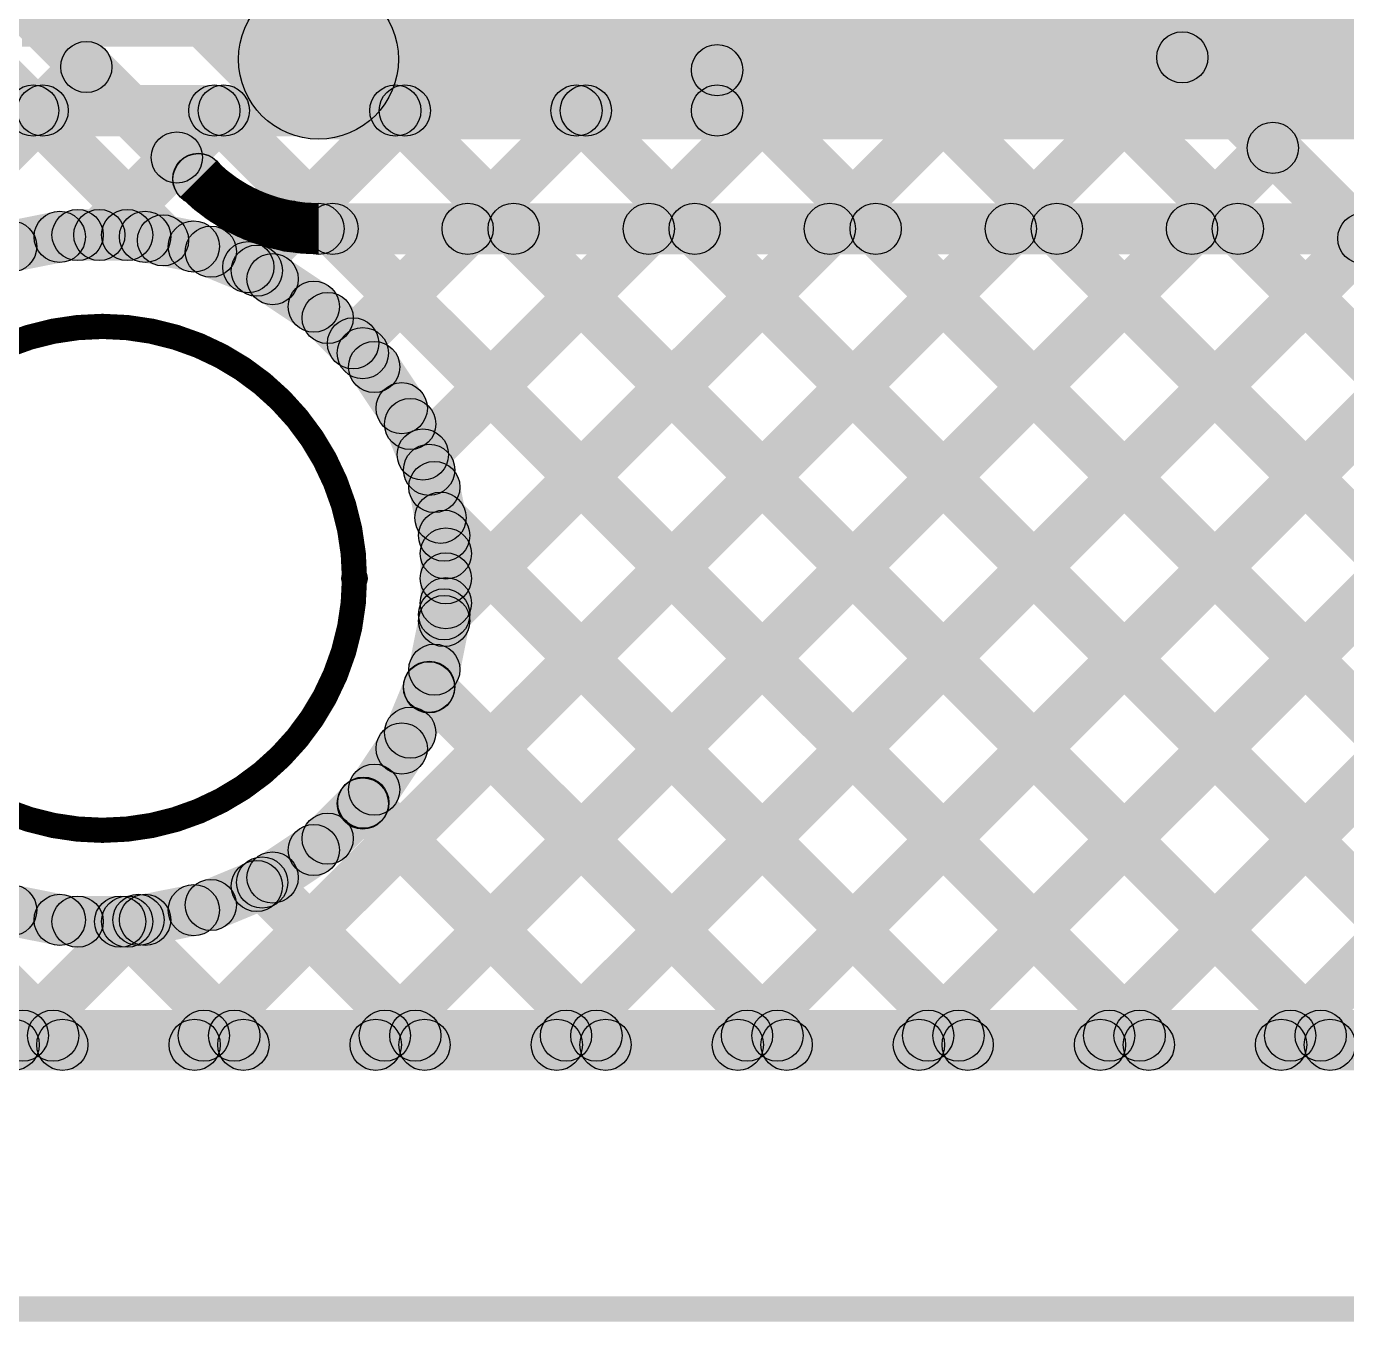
# Model space of a CAD drawing. Header units: millimetres. Extents: x 0 to 5.55, y 0 to 1.02.
# Drawn here: x 0.4607 to 0.6669, y -0.0033 to 0.1991 of the extents above; entities that cross this region are included whole.
import ezdxf

# ---------------------------------------------------------------- set-up
doc = ezdxf.new("R2010")
doc.units = ezdxf.units.MM
doc.header["$MEASUREMENT"] = 0
for name, color, linetype in [('BottomLayer', 5, 'Continuous'), ('BottomSolder', 6, 'Continuous'), ('Mechanical2', 216, 'Continuous'), ('MultiLayer', 9, 'Continuous'), ('TopLayer', 1, 'Continuous')]:
    doc.layers.add(name, color=color, linetype=linetype)

# ---------------------------------------------------------------- blocks, each defined once
blk = doc.blocks.new('B8B_ZR_SM4_TF_LF__SN__B_43')
at = {"layer": 'BottomSolder'}
blk.add_hatch(color=6, dxfattribs=at).paths.add_polyline_path([(-0.32093, 0.00498), (-0.25387, 0.00498), (-0.25387, -0.09357), (-0.32093, -0.09357)])

msp = doc.modelspace()

# ---------------------------------------------------------------- hatches: boundary and pattern name
at = {"layer": 'BottomLayer'}
for points in [[(0.21997, 0.28067), (0.22562, 0.28633), (0.46769, 0.04426), (0.46204, 0.0386)], [(0.57257, 0.18597), (0.56457, 0.18597), (0.56457, 0.27302), (0.57257, 0.27302)], [(0.56574, 0.24603), (0.5714, 0.25169), (0.77882, 0.04426), (0.77316, 0.0386)], [(0.52544, 0.12939), (0.51978, 0.13505), (0.62067, 0.23593), (0.62633, 0.23028)], [(0.64116, 0.21416), (0.65884, 0.23184), (0.74184, 0.14884), (0.72416, 0.13116)], [(0.56574, 0.21774), (0.5714, 0.2234), (0.75054, 0.04426), (0.74488, 0.0386)], [(0.52876, 0.10442), (0.5231, 0.11008), (0.62474, 0.21172), (0.6304, 0.20606)], [(0.62847, 0.2014), (0.63412, 0.20706), (0.71706, 0.12412), (0.7114, 0.11847)], [(0.49122, 0.0386), (0.48557, 0.04426), (0.63842, 0.19711), (0.64407, 0.19145)], [(0.56574, 0.18946), (0.5714, 0.19512), (0.72225, 0.04426), (0.71659, 0.0386)], [(0.45002, 0.18197), (0.45002, 0.18997), (0.56857, 0.18997), (0.56857, 0.18197)], [(0.32152, 0.0386), (0.31586, 0.04426), (0.4604, 0.1888), (0.46606, 0.18314)], [(0.45892, 0.18314), (0.46458, 0.1888), (0.48485, 0.16852), (0.47919, 0.16287)], [(0.4749, 0.1637), (0.46924, 0.16936), (0.48868, 0.1888), (0.49434, 0.18314)], [(0.48721, 0.18314), (0.49286, 0.1888), (0.6374, 0.04426), (0.63174, 0.0386)], [(0.49817, 0.15868), (0.49251, 0.16434), (0.51697, 0.1888), (0.52262, 0.18314)], [(0.51454, 0.14677), (0.50888, 0.15242), (0.54525, 0.1888), (0.55091, 0.18314)], [(0.51549, 0.18314), (0.52115, 0.1888), (0.66568, 0.04426), (0.66003, 0.0386)], [(0.54377, 0.18314), (0.54943, 0.1888), (0.69397, 0.04426), (0.68831, 0.0386)], [(0.51951, 0.0386), (0.51385, 0.04426), (0.65256, 0.18297), (0.65821, 0.17731)], [(0.45907, 0.16082), (0.45751, 0.16866), (0.46511, 0.17018), (0.46667, 0.16233)], [(0.46868, 0.16253), (0.46868, 0.17053), (0.47643, 0.17053), (0.47643, 0.16253)], [(0.47844, 0.16233), (0.48, 0.17018), (0.48761, 0.16866), (0.48604, 0.16082)], [(0.48797, 0.16023), (0.49103, 0.16762), (0.4982, 0.16466), (0.49514, 0.15726)], [(0.54779, 0.0386), (0.54214, 0.04426), (0.6667, 0.16882), (0.67236, 0.16317)], [(0.49691, 0.15632), (0.50136, 0.16297), (0.50781, 0.15866), (0.50336, 0.15201)], [(0.50492, 0.15073), (0.51058, 0.15639), (0.51606, 0.1509), (0.5104, 0.14525)], [(0.57608, 0.0386), (0.57042, 0.04426), (0.68084, 0.15468), (0.6865, 0.14902)], [(0.51168, 0.14369), (0.51833, 0.14813), (0.52264, 0.14168), (0.51599, 0.13724)], [(0.60436, 0.0386), (0.59871, 0.04426), (0.69498, 0.14054), (0.70064, 0.13488)], [(0.51694, 0.13546), (0.52433, 0.13853), (0.5273, 0.13136), (0.51991, 0.1283)], [(0.52049, 0.12637), (0.52834, 0.12793), (0.52985, 0.12033), (0.522, 0.11877)], [(0.63265, 0.0386), (0.62699, 0.04426), (0.70913, 0.1264), (0.71478, 0.12074)], [(0.52254, 0.11952), (0.5282, 0.12518), (0.60911, 0.04426), (0.60346, 0.0386)], [(0.5302, 0.11288), (0.5222, 0.11288), (0.5222, 0.11676), (0.5302, 0.11676)], [(0.66093, 0.0386), (0.65527, 0.04426), (0.72748, 0.11647), (0.73314, 0.11081)], [(0.5302, 0.10901), (0.5222, 0.10901), (0.5222, 0.11288), (0.5302, 0.11288)], [(0.52834, 0.09783), (0.52049, 0.09939), (0.522, 0.107), (0.52985, 0.10544)], [(0.52433, 0.08724), (0.51694, 0.0903), (0.51991, 0.09747), (0.5273, 0.09441)], [(0.52074, 0.09303), (0.5264, 0.09869), (0.58083, 0.04426), (0.57517, 0.0386)], [(0.51833, 0.07763), (0.51168, 0.08208), (0.51599, 0.08853), (0.52264, 0.08408)], [(0.51058, 0.06938), (0.50492, 0.07504), (0.5104, 0.08052), (0.51606, 0.07486)], [(0.51049, 0.075), (0.51615, 0.08066), (0.55255, 0.04426), (0.54689, 0.0386)], [(0.50136, 0.0628), (0.49691, 0.06945), (0.50336, 0.07376), (0.50781, 0.06711)], [(0.49103, 0.05814), (0.48797, 0.06553), (0.49514, 0.0685), (0.4982, 0.06111)], [(0.49467, 0.06253), (0.50033, 0.06819), (0.52426, 0.04426), (0.5186, 0.0386)], [(0.45751, 0.0571), (0.45907, 0.06495), (0.46667, 0.06344), (0.46511, 0.05559)], [(0.48, 0.05559), (0.47844, 0.06344), (0.48604, 0.06495), (0.48761, 0.0571)], [(0.46294, 0.0386), (0.45728, 0.04426), (0.47536, 0.06234), (0.48102, 0.05668)], [(0.46868, 0.05524), (0.46868, 0.06324), (0.47643, 0.06324), (0.47643, 0.05524)], [(0.47251, 0.05641), (0.47817, 0.06207), (0.49598, 0.04426), (0.49032, 0.0386)], [(0.054, 0.03743), (0.054, 0.04543), (1.40751, 0.04543), (1.40751, 0.03743)]]:
    msp.add_hatch(color=5, dxfattribs=at).paths.add_polyline_path(points)
h = msp.add_hatch(color=5, dxfattribs=at)
edge = h.paths.add_edge_path()
edge.add_arc((0.64124, 0.19428), 0.004, 0, 360)
h = msp.add_hatch(color=5, dxfattribs=at)
edge = h.paths.add_edge_path()
edge.add_arc((0.56857, 0.19229), 0.004, 0, 360)
h = msp.add_hatch(color=5, dxfattribs=at)
edge = h.paths.add_edge_path()
edge.add_arc((0.46175, 0.18597), 0.004, 0, 360)
h = msp.add_hatch(color=5, dxfattribs=at)
edge = h.paths.add_edge_path()
edge.add_arc((0.46323, 0.18597), 0.004, 0, 360)
h = msp.add_hatch(color=5, dxfattribs=at)
edge = h.paths.add_edge_path()
edge.add_arc((0.49003, 0.18597), 0.004, 0, 360)
h = msp.add_hatch(color=5, dxfattribs=at)
edge = h.paths.add_edge_path()
edge.add_arc((0.49151, 0.18597), 0.004, 0, 360)
h = msp.add_hatch(color=5, dxfattribs=at)
edge = h.paths.add_edge_path()
edge.add_arc((0.51832, 0.18597), 0.004, 0, 360)
h = msp.add_hatch(color=5, dxfattribs=at)
edge = h.paths.add_edge_path()
edge.add_arc((0.5198, 0.18597), 0.004, 0, 360)
h = msp.add_hatch(color=5, dxfattribs=at)
edge = h.paths.add_edge_path()
edge.add_arc((0.5466, 0.18597), 0.004, 0, 360)
h = msp.add_hatch(color=5, dxfattribs=at)
edge = h.paths.add_edge_path()
edge.add_arc((0.54808, 0.18597), 0.004, 0, 360)
h = msp.add_hatch(color=5, dxfattribs=at)
edge = h.paths.add_edge_path()
edge.add_arc((0.56857, 0.18597), 0.004, 0, 360)
h = msp.add_hatch(color=5, dxfattribs=at)
edge = h.paths.add_edge_path()
edge.add_arc((0.56857, 0.18597), 0.004, 0, 360)
h = msp.add_hatch(color=5, dxfattribs=at)
edge = h.paths.add_edge_path()
edge.add_arc((0.65539, 0.18014), 0.004, 0, 360)
h = msp.add_hatch(color=5, dxfattribs=at)
edge = h.paths.add_edge_path()
edge.add_arc((0.46589, 0.16625), 0.004, 0, 360)
h = msp.add_hatch(color=5, dxfattribs=at)
edge = h.paths.add_edge_path()
edge.add_arc((0.46868, 0.16653), 0.004, 0, 360)
h = msp.add_hatch(color=5, dxfattribs=at)
edge = h.paths.add_edge_path()
edge.add_arc((0.47207, 0.16653), 0.004, 0, 360)
h = msp.add_hatch(color=5, dxfattribs=at)
edge = h.paths.add_edge_path()
edge.add_arc((0.47643, 0.16653), 0.004, 0, 360)
h = msp.add_hatch(color=5, dxfattribs=at)
edge = h.paths.add_edge_path()
edge.add_arc((0.47922, 0.16625), 0.004, 0, 360)
h = msp.add_hatch(color=5, dxfattribs=at)
edge = h.paths.add_edge_path()
edge.add_arc((0.48202, 0.1657), 0.004, 0, 360)
h = msp.add_hatch(color=5, dxfattribs=at)
edge = h.paths.add_edge_path()
edge.add_arc((0.66953, 0.166), 0.004, 0, 360)
h = msp.add_hatch(color=5, dxfattribs=at)
edge = h.paths.add_edge_path()
edge.add_arc((0.45829, 0.16474), 0.004, 0, 360)
h = msp.add_hatch(color=5, dxfattribs=at)
edge = h.paths.add_edge_path()
edge.add_arc((0.48683, 0.16474), 0.004, 0, 360)
h = msp.add_hatch(color=5, dxfattribs=at)
edge = h.paths.add_edge_path()
edge.add_arc((0.4895, 0.16393), 0.004, 0, 360)
h = msp.add_hatch(color=5, dxfattribs=at)
edge = h.paths.add_edge_path()
edge.add_arc((0.49534, 0.16151), 0.004, 0, 360)
h = msp.add_hatch(color=5, dxfattribs=at)
edge = h.paths.add_edge_path()
edge.add_arc((0.49667, 0.16096), 0.004, 0, 360)
h = msp.add_hatch(color=5, dxfattribs=at)
edge = h.paths.add_edge_path()
edge.add_arc((0.49914, 0.15964), 0.004, 0, 360)
h = msp.add_hatch(color=5, dxfattribs=at)
edge = h.paths.add_edge_path()
edge.add_arc((0.50558, 0.15533), 0.004, 0, 360)
h = msp.add_hatch(color=5, dxfattribs=at)
edge = h.paths.add_edge_path()
edge.add_arc((0.50775, 0.15356), 0.004, 0, 360)
h = msp.add_hatch(color=5, dxfattribs=at)
edge = h.paths.add_edge_path()
edge.add_arc((0.51171, 0.1496), 0.004, 0, 360)
h = msp.add_hatch(color=5, dxfattribs=at)
edge = h.paths.add_edge_path()
edge.add_arc((0.51323, 0.14807), 0.004, 0, 360)
h = msp.add_hatch(color=5, dxfattribs=at)
edge = h.paths.add_edge_path()
edge.add_arc((0.51501, 0.14591), 0.004, 0, 360)
h = msp.add_hatch(color=5, dxfattribs=at)
edge = h.paths.add_edge_path()
edge.add_arc((0.51931, 0.13946), 0.004, 0, 360)
h = msp.add_hatch(color=5, dxfattribs=at)
edge = h.paths.add_edge_path()
edge.add_arc((0.52063, 0.13699), 0.004, 0, 360)
h = msp.add_hatch(color=5, dxfattribs=at)
edge = h.paths.add_edge_path()
edge.add_arc((0.52261, 0.13222), 0.004, 0, 360)
h = msp.add_hatch(color=5, dxfattribs=at)
edge = h.paths.add_edge_path()
edge.add_arc((0.5236, 0.12983), 0.004, 0, 360)
h = msp.add_hatch(color=5, dxfattribs=at)
edge = h.paths.add_edge_path()
edge.add_arc((0.52441, 0.12715), 0.004, 0, 360)
h = msp.add_hatch(color=5, dxfattribs=at)
edge = h.paths.add_edge_path()
edge.add_arc((0.52537, 0.12235), 0.004, 0, 360)
h = msp.add_hatch(color=5, dxfattribs=at)
edge = h.paths.add_edge_path()
edge.add_arc((0.52593, 0.11955), 0.004, 0, 360)
h = msp.add_hatch(color=5, dxfattribs=at)
edge = h.paths.add_edge_path()
edge.add_arc((0.5262, 0.11676), 0.004, 0, 360)
h = msp.add_hatch(color=5, dxfattribs=at)
edge = h.paths.add_edge_path()
edge.add_arc((0.5262, 0.11288), 0.004, 0, 360)
h = msp.add_hatch(color=5, dxfattribs=at)
edge = h.paths.add_edge_path()
edge.add_arc((0.5262, 0.11288), 0.004, 0, 360)
h = msp.add_hatch(color=5, dxfattribs=at)
edge = h.paths.add_edge_path()
edge.add_arc((0.5262, 0.10901), 0.004, 0, 360)
h = msp.add_hatch(color=5, dxfattribs=at)
edge = h.paths.add_edge_path()
edge.add_arc((0.52593, 0.10725), 0.004, 0, 360)
h = msp.add_hatch(color=5, dxfattribs=at)
edge = h.paths.add_edge_path()
edge.add_arc((0.52593, 0.10622), 0.004, 0, 360)
h = msp.add_hatch(color=5, dxfattribs=at)
edge = h.paths.add_edge_path()
edge.add_arc((0.52441, 0.09861), 0.004, 0, 360)
h = msp.add_hatch(color=5, dxfattribs=at)
edge = h.paths.add_edge_path()
edge.add_arc((0.52357, 0.09586), 0.004, 0, 360)
h = msp.add_hatch(color=5, dxfattribs=at)
edge = h.paths.add_edge_path()
edge.add_arc((0.5236, 0.09594), 0.004, 0, 360)
h = msp.add_hatch(color=5, dxfattribs=at)
edge = h.paths.add_edge_path()
edge.add_arc((0.52063, 0.08877), 0.004, 0, 360)
h = msp.add_hatch(color=5, dxfattribs=at)
edge = h.paths.add_edge_path()
edge.add_arc((0.51931, 0.0863), 0.004, 0, 360)
h = msp.add_hatch(color=5, dxfattribs=at)
edge = h.paths.add_edge_path()
edge.add_arc((0.51501, 0.07986), 0.004, 0, 360)
h = msp.add_hatch(color=5, dxfattribs=at)
edge = h.paths.add_edge_path()
edge.add_arc((0.51323, 0.07769), 0.004, 0, 360)
h = msp.add_hatch(color=5, dxfattribs=at)
edge = h.paths.add_edge_path()
edge.add_arc((0.51332, 0.07783), 0.004, 0, 360)
h = msp.add_hatch(color=5, dxfattribs=at)
edge = h.paths.add_edge_path()
edge.add_arc((0.50558, 0.07043), 0.004, 0, 360)
h = msp.add_hatch(color=5, dxfattribs=at)
edge = h.paths.add_edge_path()
edge.add_arc((0.50775, 0.07221), 0.004, 0, 360)
h = msp.add_hatch(color=5, dxfattribs=at)
edge = h.paths.add_edge_path()
edge.add_arc((0.49914, 0.06613), 0.004, 0, 360)
h = msp.add_hatch(color=5, dxfattribs=at)
edge = h.paths.add_edge_path()
edge.add_arc((0.49667, 0.06481), 0.004, 0, 360)
h = msp.add_hatch(color=5, dxfattribs=at)
edge = h.paths.add_edge_path()
edge.add_arc((0.4975, 0.06536), 0.004, 0, 360)
h = msp.add_hatch(color=5, dxfattribs=at)
edge = h.paths.add_edge_path()
edge.add_arc((0.45829, 0.06103), 0.004, 0, 360)
h = msp.add_hatch(color=5, dxfattribs=at)
edge = h.paths.add_edge_path()
edge.add_arc((0.48683, 0.06103), 0.004, 0, 360)
h = msp.add_hatch(color=5, dxfattribs=at)
edge = h.paths.add_edge_path()
edge.add_arc((0.4895, 0.06184), 0.004, 0, 360)
h = msp.add_hatch(color=5, dxfattribs=at)
edge = h.paths.add_edge_path()
edge.add_arc((0.46589, 0.05951), 0.004, 0, 360)
h = msp.add_hatch(color=5, dxfattribs=at)
edge = h.paths.add_edge_path()
edge.add_arc((0.46868, 0.05924), 0.004, 0, 360)
h = msp.add_hatch(color=5, dxfattribs=at)
edge = h.paths.add_edge_path()
edge.add_arc((0.47534, 0.05924), 0.004, 0, 360)
h = msp.add_hatch(color=5, dxfattribs=at)
edge = h.paths.add_edge_path()
edge.add_arc((0.47643, 0.05924), 0.004, 0, 360)
h = msp.add_hatch(color=5, dxfattribs=at)
edge = h.paths.add_edge_path()
edge.add_arc((0.47819, 0.05951), 0.004, 0, 360)
h = msp.add_hatch(color=5, dxfattribs=at)
edge = h.paths.add_edge_path()
edge.add_arc((0.47922, 0.05951), 0.004, 0, 360)
h = msp.add_hatch(color=5, dxfattribs=at)
edge = h.paths.add_edge_path()
edge.add_arc((0.46011, 0.04143), 0.004, 0, 360)
h = msp.add_hatch(color=5, dxfattribs=at)
edge = h.paths.add_edge_path()
edge.add_arc((0.46486, 0.04143), 0.004, 0, 360)
h = msp.add_hatch(color=5, dxfattribs=at)
edge = h.paths.add_edge_path()
edge.add_arc((0.4884, 0.04143), 0.004, 0, 360)
h = msp.add_hatch(color=5, dxfattribs=at)
edge = h.paths.add_edge_path()
edge.add_arc((0.49315, 0.04143), 0.004, 0, 360)
h = msp.add_hatch(color=5, dxfattribs=at)
edge = h.paths.add_edge_path()
edge.add_arc((0.51668, 0.04143), 0.004, 0, 360)
h = msp.add_hatch(color=5, dxfattribs=at)
edge = h.paths.add_edge_path()
edge.add_arc((0.52143, 0.04143), 0.004, 0, 360)
h = msp.add_hatch(color=5, dxfattribs=at)
edge = h.paths.add_edge_path()
edge.add_arc((0.54497, 0.04143), 0.004, 0, 360)
h = msp.add_hatch(color=5, dxfattribs=at)
edge = h.paths.add_edge_path()
edge.add_arc((0.54972, 0.04143), 0.004, 0, 360)
h = msp.add_hatch(color=5, dxfattribs=at)
edge = h.paths.add_edge_path()
edge.add_arc((0.57325, 0.04143), 0.004, 0, 360)
h = msp.add_hatch(color=5, dxfattribs=at)
edge = h.paths.add_edge_path()
edge.add_arc((0.578, 0.04143), 0.004, 0, 360)
h = msp.add_hatch(color=5, dxfattribs=at)
edge = h.paths.add_edge_path()
edge.add_arc((0.60153, 0.04143), 0.004, 0, 360)
h = msp.add_hatch(color=5, dxfattribs=at)
edge = h.paths.add_edge_path()
edge.add_arc((0.60629, 0.04143), 0.004, 0, 360)
h = msp.add_hatch(color=5, dxfattribs=at)
edge = h.paths.add_edge_path()
edge.add_arc((0.62982, 0.04143), 0.004, 0, 360)
h = msp.add_hatch(color=5, dxfattribs=at)
edge = h.paths.add_edge_path()
edge.add_arc((0.63457, 0.04143), 0.004, 0, 360)
h = msp.add_hatch(color=5, dxfattribs=at)
edge = h.paths.add_edge_path()
edge.add_arc((0.6581, 0.04143), 0.004, 0, 360)
h = msp.add_hatch(color=5, dxfattribs=at)
edge = h.paths.add_edge_path()
edge.add_arc((0.66285, 0.04143), 0.004, 0, 360)
at = {"layer": 'Mechanical2'}
h = msp.add_hatch(color=216, dxfattribs=at)
edge = h.paths.add_edge_path()
edge.add_arc((0.51193, 0.11288), 0.00197, 0, 360)
msp.add_hatch(color=216, dxfattribs=at).paths.add_polyline_path([(0.00012, -0.00326), (0.00012, 0.00068), (1.45681, 0.00068), (1.45681, -0.00326)])
at = {"layer": 'TopLayer'}
for points in [[(0.26316, 0.41948), (0.28084, 0.43715), (0.51515, 0.20284), (0.49748, 0.18516)], [(0.25043, 0.40675), (0.25609, 0.41241), (0.49037, 0.17812), (0.48471, 0.17247)], [(0.24667, 0.39539), (0.25233, 0.40105), (0.48485, 0.16852), (0.47919, 0.16287)], [(0.21997, 0.28067), (0.22562, 0.28633), (0.46913, 0.04283), (0.46347, 0.03717)], [(0.6595, 0.03717), (0.65384, 0.04283), (0.87034, 0.25933), (0.876, 0.25367)], [(0.50631, 0.1815), (0.50631, 0.2065), (0.757, 0.2065), (0.757, 0.1815)], [(0.32009, 0.03717), (0.31443, 0.04283), (0.46722, 0.19562), (0.47288, 0.18996)], [(0.4749, 0.1637), (0.46924, 0.16936), (0.48136, 0.18148), (0.48702, 0.17582)], [(0.50631, 0.1635), (0.50631, 0.1715), (0.757, 0.1715), (0.757, 0.1635)], [(0.45907, 0.16082), (0.45751, 0.16866), (0.46511, 0.17018), (0.46667, 0.16233)], [(0.46868, 0.16253), (0.46868, 0.17053), (0.47643, 0.17053), (0.47643, 0.16253)], [(0.47844, 0.16233), (0.48, 0.17018), (0.48761, 0.16866), (0.48604, 0.16082)], [(0.48979, 0.03717), (0.48414, 0.04283), (0.61164, 0.17033), (0.61729, 0.16467)], [(0.49817, 0.15868), (0.49251, 0.16434), (0.4989, 0.17073), (0.50456, 0.16507)], [(0.50567, 0.16467), (0.51133, 0.17033), (0.63883, 0.04283), (0.63317, 0.03717)], [(0.51454, 0.14677), (0.50888, 0.15242), (0.52678, 0.17033), (0.53244, 0.16467)], [(0.51808, 0.03717), (0.51242, 0.04283), (0.63992, 0.17033), (0.64558, 0.16467)], [(0.52544, 0.12939), (0.51978, 0.13505), (0.55507, 0.17033), (0.56072, 0.16467)], [(0.52876, 0.10442), (0.5231, 0.11008), (0.58335, 0.17033), (0.58901, 0.16467)], [(0.53396, 0.16467), (0.53961, 0.17033), (0.66712, 0.04283), (0.66146, 0.03717)], [(0.54636, 0.03717), (0.5407, 0.04283), (0.6682, 0.17033), (0.67386, 0.16467)], [(0.56224, 0.16467), (0.5679, 0.17033), (0.6954, 0.04283), (0.68974, 0.03717)], [(0.57465, 0.03717), (0.56899, 0.04283), (0.69649, 0.17033), (0.70215, 0.16467)], [(0.59053, 0.16467), (0.59618, 0.17033), (0.72368, 0.04283), (0.71803, 0.03717)], [(0.60293, 0.03717), (0.59727, 0.04283), (0.72477, 0.17033), (0.73043, 0.16467)], [(0.61881, 0.16467), (0.62447, 0.17033), (0.75197, 0.04283), (0.74631, 0.03717)], [(0.63121, 0.03717), (0.62556, 0.04283), (0.75306, 0.17033), (0.75871, 0.16467)], [(0.6471, 0.16467), (0.65275, 0.17033), (0.78025, 0.04283), (0.7746, 0.03717)], [(0.48797, 0.16023), (0.49103, 0.16762), (0.4982, 0.16466), (0.49514, 0.15726)], [(0.49691, 0.15632), (0.50136, 0.16297), (0.50781, 0.15866), (0.50336, 0.15201)], [(0.50492, 0.15073), (0.51058, 0.15639), (0.51606, 0.1509), (0.5104, 0.14525)], [(0.51168, 0.14369), (0.51833, 0.14813), (0.52264, 0.14168), (0.51599, 0.13724)], [(0.51694, 0.13546), (0.52433, 0.13853), (0.5273, 0.13136), (0.51991, 0.1283)], [(0.52049, 0.12637), (0.52834, 0.12793), (0.52985, 0.12033), (0.522, 0.11877)], [(0.52254, 0.11952), (0.5282, 0.12518), (0.61055, 0.04283), (0.60489, 0.03717)], [(0.5302, 0.11288), (0.5222, 0.11288), (0.5222, 0.11676), (0.5302, 0.11676)], [(0.5302, 0.10901), (0.5222, 0.10901), (0.5222, 0.11288), (0.5302, 0.11288)], [(0.52834, 0.09783), (0.52049, 0.09939), (0.522, 0.107), (0.52985, 0.10544)], [(0.52433, 0.08724), (0.51694, 0.0903), (0.51991, 0.09747), (0.5273, 0.09441)], [(0.52074, 0.09303), (0.5264, 0.09869), (0.58226, 0.04283), (0.57661, 0.03717)], [(0.51833, 0.07763), (0.51168, 0.08208), (0.51599, 0.08853), (0.52264, 0.08408)], [(0.51058, 0.06938), (0.50492, 0.07504), (0.5104, 0.08052), (0.51606, 0.07486)], [(0.51049, 0.075), (0.51615, 0.08066), (0.55398, 0.04283), (0.54832, 0.03717)], [(0.50136, 0.0628), (0.49691, 0.06945), (0.50336, 0.07376), (0.50781, 0.06711)], [(0.49103, 0.05814), (0.48797, 0.06553), (0.49514, 0.0685), (0.4982, 0.06111)], [(0.49467, 0.06253), (0.50033, 0.06819), (0.52569, 0.04283), (0.52004, 0.03717)], [(0.45751, 0.0571), (0.45907, 0.06495), (0.46667, 0.06344), (0.46511, 0.05559)], [(0.48, 0.05559), (0.47844, 0.06344), (0.48604, 0.06495), (0.48761, 0.0571)], [(0.46151, 0.03717), (0.45585, 0.04283), (0.47536, 0.06234), (0.48102, 0.05668)], [(0.46868, 0.05524), (0.46868, 0.06324), (0.47643, 0.06324), (0.47643, 0.05524)], [(0.47251, 0.05641), (0.47817, 0.06207), (0.49741, 0.04283), (0.49175, 0.03717)], [(0.055, 0.036), (0.055, 0.044), (1.40851, 0.044), (1.40851, 0.036)]]:
    msp.add_hatch(color=1, dxfattribs=at).paths.add_polyline_path(points)
h = msp.add_hatch(color=1, dxfattribs=at)
edge = h.paths.add_edge_path()
edge.add_arc((0.50631, 0.194), 0.0125, 0, 360)
h = msp.add_hatch(color=1, dxfattribs=at)
edge = h.paths.add_edge_path()
edge.add_arc((0.50631, 0.194), 0.0125, 0, 360)
h = msp.add_hatch(color=1, dxfattribs=at)
edge = h.paths.add_edge_path()
edge.add_arc((0.47005, 0.19279), 0.004, 0, 360)
h = msp.add_hatch(color=1, dxfattribs=at)
edge = h.paths.add_edge_path()
edge.add_arc((0.48419, 0.17865), 0.004, 0, 360)
h = msp.add_hatch(color=1, dxfattribs=at)
edge = h.paths.add_edge_path()
edge.add_arc((0.48754, 0.1753), 0.004, 0, 360)
h = msp.add_hatch(color=1, dxfattribs=at)
edge = h.paths.add_edge_path()
edge.add_arc((0.48754, 0.1753), 0.004, 0, 360)
h = msp.add_hatch(color=1, dxfattribs=at)
edge = h.paths.add_edge_path()
edge.add_arc((0.48758, 0.17526), 0.004, 0, 360)
h = msp.add_hatch(color=1, dxfattribs=at)
edge = h.paths.add_edge_path()
edge.add_arc((0.50173, 0.1679), 0.004, 0, 360)
h = msp.add_hatch(color=1, dxfattribs=at)
edge = h.paths.add_edge_path()
edge.add_arc((0.50631, 0.1675), 0.004, 0, 360)
h = msp.add_hatch(color=1, dxfattribs=at)
edge = h.paths.add_edge_path()
edge.add_arc((0.50631, 0.1675), 0.004, 0, 360)
h = msp.add_hatch(color=1, dxfattribs=at)
edge = h.paths.add_edge_path()
edge.add_arc((0.50631, 0.1675), 0.004, 0, 360)
h = msp.add_hatch(color=1, dxfattribs=at)
edge = h.paths.add_edge_path()
edge.add_arc((0.5085, 0.1675), 0.004, 0, 360)
h = msp.add_hatch(color=1, dxfattribs=at)
edge = h.paths.add_edge_path()
edge.add_arc((0.52961, 0.1675), 0.004, 0, 360)
h = msp.add_hatch(color=1, dxfattribs=at)
edge = h.paths.add_edge_path()
edge.add_arc((0.53679, 0.1675), 0.004, 0, 360)
h = msp.add_hatch(color=1, dxfattribs=at)
edge = h.paths.add_edge_path()
edge.add_arc((0.5579, 0.1675), 0.004, 0, 360)
h = msp.add_hatch(color=1, dxfattribs=at)
edge = h.paths.add_edge_path()
edge.add_arc((0.56507, 0.1675), 0.004, 0, 360)
h = msp.add_hatch(color=1, dxfattribs=at)
edge = h.paths.add_edge_path()
edge.add_arc((0.58618, 0.1675), 0.004, 0, 360)
h = msp.add_hatch(color=1, dxfattribs=at)
edge = h.paths.add_edge_path()
edge.add_arc((0.59335, 0.1675), 0.004, 0, 360)
h = msp.add_hatch(color=1, dxfattribs=at)
edge = h.paths.add_edge_path()
edge.add_arc((0.61446, 0.1675), 0.004, 0, 360)
h = msp.add_hatch(color=1, dxfattribs=at)
edge = h.paths.add_edge_path()
edge.add_arc((0.62164, 0.1675), 0.004, 0, 360)
h = msp.add_hatch(color=1, dxfattribs=at)
edge = h.paths.add_edge_path()
edge.add_arc((0.64275, 0.1675), 0.004, 0, 360)
h = msp.add_hatch(color=1, dxfattribs=at)
edge = h.paths.add_edge_path()
edge.add_arc((0.64992, 0.1675), 0.004, 0, 360)
h = msp.add_hatch(color=1, dxfattribs=at)
edge = h.paths.add_edge_path()
edge.add_arc((0.46589, 0.16625), 0.004, 0, 360)
h = msp.add_hatch(color=1, dxfattribs=at)
edge = h.paths.add_edge_path()
edge.add_arc((0.46868, 0.16653), 0.004, 0, 360)
h = msp.add_hatch(color=1, dxfattribs=at)
edge = h.paths.add_edge_path()
edge.add_arc((0.47207, 0.16653), 0.004, 0, 360)
h = msp.add_hatch(color=1, dxfattribs=at)
edge = h.paths.add_edge_path()
edge.add_arc((0.47643, 0.16653), 0.004, 0, 360)
h = msp.add_hatch(color=1, dxfattribs=at)
edge = h.paths.add_edge_path()
edge.add_arc((0.47922, 0.16625), 0.004, 0, 360)
h = msp.add_hatch(color=1, dxfattribs=at)
edge = h.paths.add_edge_path()
edge.add_arc((0.48202, 0.1657), 0.004, 0, 360)
h = msp.add_hatch(color=1, dxfattribs=at)
edge = h.paths.add_edge_path()
edge.add_arc((0.45829, 0.16474), 0.004, 0, 360)
h = msp.add_hatch(color=1, dxfattribs=at)
edge = h.paths.add_edge_path()
edge.add_arc((0.48683, 0.16474), 0.004, 0, 360)
h = msp.add_hatch(color=1, dxfattribs=at)
edge = h.paths.add_edge_path()
edge.add_arc((0.4895, 0.16393), 0.004, 0, 360)
h = msp.add_hatch(color=1, dxfattribs=at)
edge = h.paths.add_edge_path()
edge.add_arc((0.49534, 0.16151), 0.004, 0, 360)
h = msp.add_hatch(color=1, dxfattribs=at)
edge = h.paths.add_edge_path()
edge.add_arc((0.49667, 0.16096), 0.004, 0, 360)
h = msp.add_hatch(color=1, dxfattribs=at)
edge = h.paths.add_edge_path()
edge.add_arc((0.49914, 0.15964), 0.004, 0, 360)
h = msp.add_hatch(color=1, dxfattribs=at)
edge = h.paths.add_edge_path()
edge.add_arc((0.50558, 0.15533), 0.004, 0, 360)
h = msp.add_hatch(color=1, dxfattribs=at)
edge = h.paths.add_edge_path()
edge.add_arc((0.50775, 0.15356), 0.004, 0, 360)
h = msp.add_hatch(color=1, dxfattribs=at)
edge = h.paths.add_edge_path()
edge.add_arc((0.51171, 0.1496), 0.004, 0, 360)
h = msp.add_hatch(color=1, dxfattribs=at)
edge = h.paths.add_edge_path()
edge.add_arc((0.51323, 0.14807), 0.004, 0, 360)
h = msp.add_hatch(color=1, dxfattribs=at)
edge = h.paths.add_edge_path()
edge.add_arc((0.51501, 0.14591), 0.004, 0, 360)
h = msp.add_hatch(color=1, dxfattribs=at)
edge = h.paths.add_edge_path()
edge.add_arc((0.51931, 0.13946), 0.004, 0, 360)
h = msp.add_hatch(color=1, dxfattribs=at)
edge = h.paths.add_edge_path()
edge.add_arc((0.52063, 0.13699), 0.004, 0, 360)
h = msp.add_hatch(color=1, dxfattribs=at)
edge = h.paths.add_edge_path()
edge.add_arc((0.52261, 0.13222), 0.004, 0, 360)
h = msp.add_hatch(color=1, dxfattribs=at)
edge = h.paths.add_edge_path()
edge.add_arc((0.5236, 0.12983), 0.004, 0, 360)
h = msp.add_hatch(color=1, dxfattribs=at)
edge = h.paths.add_edge_path()
edge.add_arc((0.52441, 0.12715), 0.004, 0, 360)
h = msp.add_hatch(color=1, dxfattribs=at)
edge = h.paths.add_edge_path()
edge.add_arc((0.52537, 0.12235), 0.004, 0, 360)
h = msp.add_hatch(color=1, dxfattribs=at)
edge = h.paths.add_edge_path()
edge.add_arc((0.52593, 0.11955), 0.004, 0, 360)
h = msp.add_hatch(color=1, dxfattribs=at)
edge = h.paths.add_edge_path()
edge.add_arc((0.5262, 0.11676), 0.004, 0, 360)
h = msp.add_hatch(color=1, dxfattribs=at)
edge = h.paths.add_edge_path()
edge.add_arc((0.5262, 0.11288), 0.004, 0, 360)
h = msp.add_hatch(color=1, dxfattribs=at)
edge = h.paths.add_edge_path()
edge.add_arc((0.5262, 0.11288), 0.004, 0, 360)
h = msp.add_hatch(color=1, dxfattribs=at)
edge = h.paths.add_edge_path()
edge.add_arc((0.5262, 0.10901), 0.004, 0, 360)
h = msp.add_hatch(color=1, dxfattribs=at)
edge = h.paths.add_edge_path()
edge.add_arc((0.52593, 0.10725), 0.004, 0, 360)
h = msp.add_hatch(color=1, dxfattribs=at)
edge = h.paths.add_edge_path()
edge.add_arc((0.52593, 0.10622), 0.004, 0, 360)
h = msp.add_hatch(color=1, dxfattribs=at)
edge = h.paths.add_edge_path()
edge.add_arc((0.52441, 0.09861), 0.004, 0, 360)
h = msp.add_hatch(color=1, dxfattribs=at)
edge = h.paths.add_edge_path()
edge.add_arc((0.52357, 0.09586), 0.004, 0, 360)
h = msp.add_hatch(color=1, dxfattribs=at)
edge = h.paths.add_edge_path()
edge.add_arc((0.5236, 0.09594), 0.004, 0, 360)
h = msp.add_hatch(color=1, dxfattribs=at)
edge = h.paths.add_edge_path()
edge.add_arc((0.52063, 0.08877), 0.004, 0, 360)
h = msp.add_hatch(color=1, dxfattribs=at)
edge = h.paths.add_edge_path()
edge.add_arc((0.51931, 0.0863), 0.004, 0, 360)
h = msp.add_hatch(color=1, dxfattribs=at)
edge = h.paths.add_edge_path()
edge.add_arc((0.51501, 0.07986), 0.004, 0, 360)
h = msp.add_hatch(color=1, dxfattribs=at)
edge = h.paths.add_edge_path()
edge.add_arc((0.51323, 0.07769), 0.004, 0, 360)
h = msp.add_hatch(color=1, dxfattribs=at)
edge = h.paths.add_edge_path()
edge.add_arc((0.51332, 0.07783), 0.004, 0, 360)
h = msp.add_hatch(color=1, dxfattribs=at)
edge = h.paths.add_edge_path()
edge.add_arc((0.50558, 0.07043), 0.004, 0, 360)
h = msp.add_hatch(color=1, dxfattribs=at)
edge = h.paths.add_edge_path()
edge.add_arc((0.50775, 0.07221), 0.004, 0, 360)
h = msp.add_hatch(color=1, dxfattribs=at)
edge = h.paths.add_edge_path()
edge.add_arc((0.49914, 0.06613), 0.004, 0, 360)
h = msp.add_hatch(color=1, dxfattribs=at)
edge = h.paths.add_edge_path()
edge.add_arc((0.49667, 0.06481), 0.004, 0, 360)
h = msp.add_hatch(color=1, dxfattribs=at)
edge = h.paths.add_edge_path()
edge.add_arc((0.4975, 0.06536), 0.004, 0, 360)
h = msp.add_hatch(color=1, dxfattribs=at)
edge = h.paths.add_edge_path()
edge.add_arc((0.45829, 0.06103), 0.004, 0, 360)
h = msp.add_hatch(color=1, dxfattribs=at)
edge = h.paths.add_edge_path()
edge.add_arc((0.48683, 0.06103), 0.004, 0, 360)
h = msp.add_hatch(color=1, dxfattribs=at)
edge = h.paths.add_edge_path()
edge.add_arc((0.4895, 0.06184), 0.004, 0, 360)
h = msp.add_hatch(color=1, dxfattribs=at)
edge = h.paths.add_edge_path()
edge.add_arc((0.46589, 0.05951), 0.004, 0, 360)
h = msp.add_hatch(color=1, dxfattribs=at)
edge = h.paths.add_edge_path()
edge.add_arc((0.46868, 0.05924), 0.004, 0, 360)
h = msp.add_hatch(color=1, dxfattribs=at)
edge = h.paths.add_edge_path()
edge.add_arc((0.47534, 0.05924), 0.004, 0, 360)
h = msp.add_hatch(color=1, dxfattribs=at)
edge = h.paths.add_edge_path()
edge.add_arc((0.47643, 0.05924), 0.004, 0, 360)
h = msp.add_hatch(color=1, dxfattribs=at)
edge = h.paths.add_edge_path()
edge.add_arc((0.47819, 0.05951), 0.004, 0, 360)
h = msp.add_hatch(color=1, dxfattribs=at)
edge = h.paths.add_edge_path()
edge.add_arc((0.47922, 0.05951), 0.004, 0, 360)
h = msp.add_hatch(color=1, dxfattribs=at)
edge = h.paths.add_edge_path()
edge.add_arc((0.45868, 0.04), 0.004, 0, 360)
h = msp.add_hatch(color=1, dxfattribs=at)
edge = h.paths.add_edge_path()
edge.add_arc((0.4663, 0.04), 0.004, 0, 360)
h = msp.add_hatch(color=1, dxfattribs=at)
edge = h.paths.add_edge_path()
edge.add_arc((0.48696, 0.04), 0.004, 0, 360)
h = msp.add_hatch(color=1, dxfattribs=at)
edge = h.paths.add_edge_path()
edge.add_arc((0.49458, 0.04), 0.004, 0, 360)
h = msp.add_hatch(color=1, dxfattribs=at)
edge = h.paths.add_edge_path()
edge.add_arc((0.51525, 0.04), 0.004, 0, 360)
h = msp.add_hatch(color=1, dxfattribs=at)
edge = h.paths.add_edge_path()
edge.add_arc((0.52287, 0.04), 0.004, 0, 360)
h = msp.add_hatch(color=1, dxfattribs=at)
edge = h.paths.add_edge_path()
edge.add_arc((0.54353, 0.04), 0.004, 0, 360)
h = msp.add_hatch(color=1, dxfattribs=at)
edge = h.paths.add_edge_path()
edge.add_arc((0.55115, 0.04), 0.004, 0, 360)
h = msp.add_hatch(color=1, dxfattribs=at)
edge = h.paths.add_edge_path()
edge.add_arc((0.57182, 0.04), 0.004, 0, 360)
h = msp.add_hatch(color=1, dxfattribs=at)
edge = h.paths.add_edge_path()
edge.add_arc((0.57943, 0.04), 0.004, 0, 360)
h = msp.add_hatch(color=1, dxfattribs=at)
edge = h.paths.add_edge_path()
edge.add_arc((0.6001, 0.04), 0.004, 0, 360)
h = msp.add_hatch(color=1, dxfattribs=at)
edge = h.paths.add_edge_path()
edge.add_arc((0.60772, 0.04), 0.004, 0, 360)
h = msp.add_hatch(color=1, dxfattribs=at)
edge = h.paths.add_edge_path()
edge.add_arc((0.62839, 0.04), 0.004, 0, 360)
h = msp.add_hatch(color=1, dxfattribs=at)
edge = h.paths.add_edge_path()
edge.add_arc((0.636, 0.04), 0.004, 0, 360)
h = msp.add_hatch(color=1, dxfattribs=at)
edge = h.paths.add_edge_path()
edge.add_arc((0.65667, 0.04), 0.004, 0, 360)
h = msp.add_hatch(color=1, dxfattribs=at)
edge = h.paths.add_edge_path()
edge.add_arc((0.66429, 0.04), 0.004, 0, 360)

# ---------------------------------------------------------------- linework, layer by layer
at = {"layer": 'BottomLayer'}
for centre in [(0.64124, 0.19428), (0.56857, 0.19229), (0.46175, 0.18597), (0.46323, 0.18597), (0.49003, 0.18597), (0.49151, 0.18597), (0.51832, 0.18597), (0.5198, 0.18597), (0.5466, 0.18597), (0.54808, 0.18597), (0.56857, 0.18597), (0.56857, 0.18597), (0.65539, 0.18014), (0.46589, 0.16625), (0.46868, 0.16653), (0.47207, 0.16653), (0.47643, 0.16653), (0.47922, 0.16625), (0.48202, 0.1657), (0.66953, 0.166), (0.45829, 0.16474), (0.48683, 0.16474), (0.4895, 0.16393), (0.49534, 0.16151), (0.49667, 0.16096), (0.49914, 0.15964), (0.50558, 0.15533), (0.50775, 0.15356), (0.51171, 0.1496), (0.51323, 0.14807), (0.51501, 0.14591), (0.51931, 0.13946), (0.52063, 0.13699), (0.52261, 0.13222), (0.5236, 0.12983), (0.52441, 0.12715), (0.52537, 0.12235), (0.52593, 0.11955), (0.5262, 0.11676), (0.5262, 0.11288), (0.5262, 0.11288), (0.5262, 0.10901), (0.52593, 0.10725), (0.52593, 0.10622), (0.52441, 0.09861), (0.52357, 0.09586), (0.5236, 0.09594), (0.52063, 0.08877), (0.51931, 0.0863), (0.51501, 0.07986), (0.51323, 0.07769), (0.51332, 0.07783), (0.50558, 0.07043), (0.50775, 0.07221), (0.49914, 0.06613), (0.49667, 0.06481), (0.4975, 0.06536), (0.45829, 0.06103), (0.48683, 0.06103), (0.4895, 0.06184), (0.46589, 0.05951), (0.46868, 0.05924), (0.47534, 0.05924), (0.47643, 0.05924), (0.47819, 0.05951), (0.47922, 0.05951), (0.46011, 0.04143), (0.46486, 0.04143), (0.4884, 0.04143), (0.49315, 0.04143), (0.51668, 0.04143), (0.52143, 0.04143), (0.54497, 0.04143), (0.54972, 0.04143), (0.57325, 0.04143), (0.578, 0.04143), (0.60153, 0.04143), (0.60629, 0.04143), (0.62982, 0.04143), (0.63457, 0.04143), (0.6581, 0.04143), (0.66285, 0.04143)]:
    msp.add_circle(centre, 0.004, dxfattribs=at)
at = {"layer": 'Mechanical2', "const_width": 0.00394}
msp.add_lwpolyline([(0.51193, 0.11288, 1), (0.43319, 0.11288, 1)], format="xyb", close=True, dxfattribs=at)
at = {"layer": 'Mechanical2'}
msp.add_circle((0.51193, 0.11288), 0.00197, dxfattribs=at)
at = {"layer": 'MultiLayer'}
for p, q in [((0.45391, 0.14777), (0.46107, 0.15074)), ((0.46107, 0.15074), (0.46868, 0.15225)), ((0.46868, 0.15225), (0.47643, 0.15225)), ((0.47643, 0.15225), (0.48404, 0.15074)), ((0.48404, 0.15074), (0.49121, 0.14777)), ((0.49121, 0.14777), (0.49765, 0.14346)), ((0.49765, 0.14346), (0.50314, 0.13798)), ((0.50314, 0.13798), (0.50745, 0.13153)), ((0.50745, 0.13153), (0.51041, 0.12437)), ((0.51041, 0.12437), (0.51193, 0.11676)), ((0.51193, 0.11676), (0.51193, 0.11288)), ((0.51193, 0.11288), (0.51193, 0.10901)), ((0.51193, 0.10901), (0.51041, 0.1014)), ((0.51041, 0.1014), (0.50745, 0.09423)), ((0.50745, 0.09423), (0.50314, 0.08779)), ((0.50314, 0.08779), (0.49765, 0.0823)), ((0.49765, 0.0823), (0.49121, 0.07799)), ((0.46107, 0.07503), (0.45391, 0.07799)), ((0.49121, 0.07799), (0.48404, 0.07503)), ((0.46868, 0.07351), (0.46107, 0.07503)), ((0.48404, 0.07503), (0.47643, 0.07351)), ((0.47643, 0.07351), (0.46868, 0.07351))]:
    msp.add_line(p, q, dxfattribs=at)
at = {"layer": 'TopLayer', "const_width": 0.008}
for points in [[(0.50631, 0.1675, -0.199375), (0.48754, 0.1753)], [(0.50631, 0.1675, -0.198912), (0.48758, 0.17526)]]:
    msp.add_lwpolyline(points, format="xyb", dxfattribs=at)
at = {"layer": 'TopLayer'}
for centre, radius in [((0.50631, 0.194), 0.0125), ((0.50631, 0.194), 0.0125), ((0.47005, 0.19279), 0.004), ((0.48419, 0.17865), 0.004), ((0.48754, 0.1753), 0.004), ((0.48754, 0.1753), 0.004), ((0.48758, 0.17526), 0.004), ((0.50173, 0.1679), 0.004), ((0.50631, 0.1675), 0.004), ((0.50631, 0.1675), 0.004), ((0.50631, 0.1675), 0.004), ((0.5085, 0.1675), 0.004), ((0.52961, 0.1675), 0.004), ((0.53679, 0.1675), 0.004), ((0.5579, 0.1675), 0.004), ((0.56507, 0.1675), 0.004), ((0.58618, 0.1675), 0.004), ((0.59335, 0.1675), 0.004), ((0.61446, 0.1675), 0.004), ((0.62164, 0.1675), 0.004), ((0.64275, 0.1675), 0.004), ((0.64992, 0.1675), 0.004), ((0.46589, 0.16625), 0.004), ((0.46868, 0.16653), 0.004), ((0.47207, 0.16653), 0.004), ((0.47643, 0.16653), 0.004), ((0.47922, 0.16625), 0.004), ((0.48202, 0.1657), 0.004), ((0.45829, 0.16474), 0.004), ((0.48683, 0.16474), 0.004), ((0.4895, 0.16393), 0.004), ((0.49534, 0.16151), 0.004), ((0.49667, 0.16096), 0.004), ((0.49914, 0.15964), 0.004), ((0.50558, 0.15533), 0.004), ((0.50775, 0.15356), 0.004), ((0.51171, 0.1496), 0.004), ((0.51323, 0.14807), 0.004), ((0.51501, 0.14591), 0.004), ((0.51931, 0.13946), 0.004), ((0.52063, 0.13699), 0.004), ((0.52261, 0.13222), 0.004), ((0.5236, 0.12983), 0.004), ((0.52441, 0.12715), 0.004), ((0.52537, 0.12235), 0.004), ((0.52593, 0.11955), 0.004), ((0.5262, 0.11676), 0.004), ((0.5262, 0.11288), 0.004), ((0.5262, 0.11288), 0.004), ((0.5262, 0.10901), 0.004), ((0.52593, 0.10725), 0.004), ((0.52593, 0.10622), 0.004), ((0.52441, 0.09861), 0.004), ((0.52357, 0.09586), 0.004), ((0.5236, 0.09594), 0.004), ((0.52063, 0.08877), 0.004), ((0.51931, 0.0863), 0.004), ((0.51501, 0.07986), 0.004), ((0.51323, 0.07769), 0.004), ((0.51332, 0.07783), 0.004), ((0.50558, 0.07043), 0.004), ((0.50775, 0.07221), 0.004), ((0.49914, 0.06613), 0.004), ((0.49667, 0.06481), 0.004), ((0.4975, 0.06536), 0.004), ((0.45829, 0.06103), 0.004), ((0.48683, 0.06103), 0.004), ((0.4895, 0.06184), 0.004), ((0.46589, 0.05951), 0.004), ((0.46868, 0.05924), 0.004), ((0.47534, 0.05924), 0.004), ((0.47643, 0.05924), 0.004), ((0.47819, 0.05951), 0.004), ((0.47922, 0.05951), 0.004), ((0.45868, 0.04), 0.004), ((0.4663, 0.04), 0.004), ((0.48696, 0.04), 0.004), ((0.49458, 0.04), 0.004), ((0.51525, 0.04), 0.004), ((0.52287, 0.04), 0.004), ((0.54353, 0.04), 0.004), ((0.55115, 0.04), 0.004), ((0.57182, 0.04), 0.004), ((0.57943, 0.04), 0.004), ((0.6001, 0.04), 0.004), ((0.60772, 0.04), 0.004), ((0.62839, 0.04), 0.004), ((0.636, 0.04), 0.004), ((0.65667, 0.04), 0.004), ((0.66429, 0.04), 0.004)]:
    msp.add_circle(centre, radius, dxfattribs=at)

# ---------------------------------------------------------------- block references
at = {"rotation": 90}
msp.add_blockref('B8B_ZR_SM4_TF_LF__SN__B_43', (0.465, 0.5169), dxfattribs=at)

doc.saveas('drawing.dxf')
